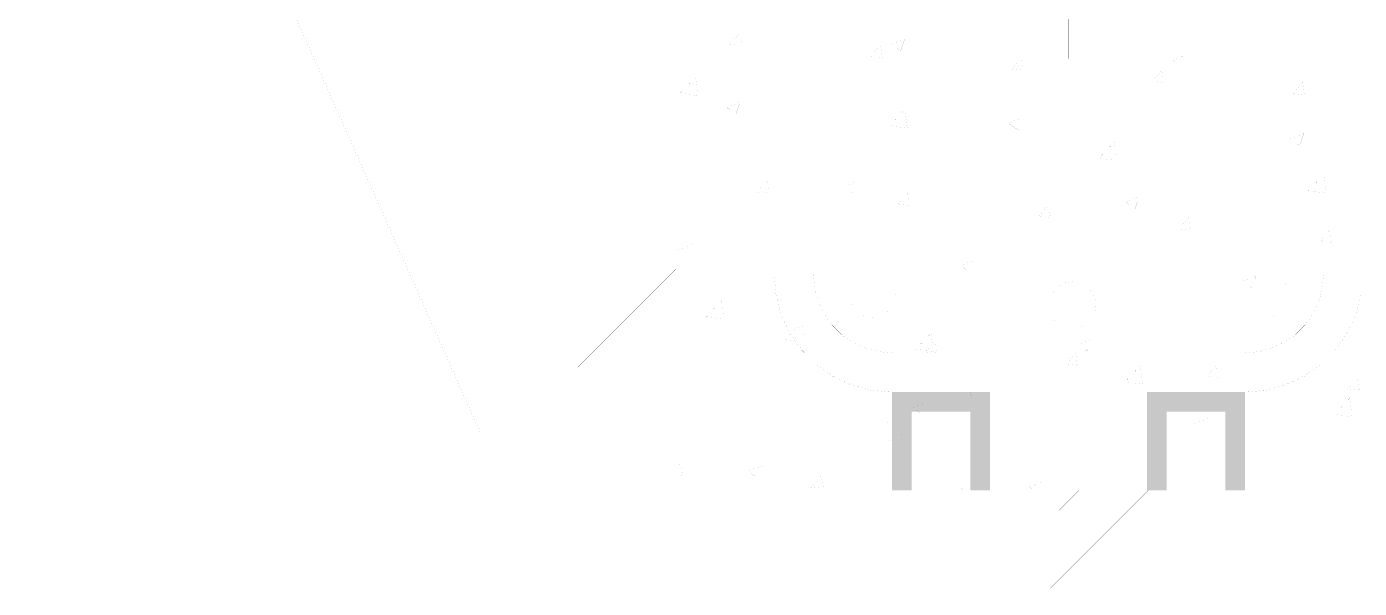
# Model space of a CAD drawing. Header units: millimetres. Extents: x -2171 to 1563, y -1758 to -1505.
# Drawn here: x 1365.491 to 1368.038, y -1615.831 to -1614.758 of the extents above; entities that cross this region are included whole.
import ezdxf

# ---------------------------------------------------------------- set-up
doc = ezdxf.new("R2010")
doc.units = ezdxf.units.MM
doc.linetypes.add('DOT', pattern=[0.025, 0, -0.025])
doc.layers.add('Tablet', color=7, linetype='Continuous', true_color=0x0180ff)

msp = doc.modelspace()

# ---------------------------------------------------------------- hatches: boundary and pattern name
at = {"layer": 'Tablet'}
for points in [[(1367.1822, -1615.6435), (1367.1447, -1615.456), (1367.1447, -1615.6435)], [(1367.1822, -1615.456), (1367.1447, -1615.456), (1367.1822, -1615.6435)], [(1367.2947, -1615.4935), (1367.1822, -1615.456), (1367.1822, -1615.4935)], [(1367.2947, -1615.456), (1367.1822, -1615.456), (1367.2947, -1615.4935)], [(1367.3322, -1615.6435), (1367.2947, -1615.456), (1367.2947, -1615.6435)], [(1367.3322, -1615.456), (1367.2947, -1615.456), (1367.3322, -1615.6435)], [(1367.6697, -1615.6435), (1367.6322, -1615.456), (1367.6322, -1615.6435)], [(1367.6697, -1615.456), (1367.6322, -1615.456), (1367.6697, -1615.6435)], [(1367.7822, -1615.4935), (1367.6697, -1615.456), (1367.6697, -1615.4935)], [(1367.7822, -1615.456), (1367.6697, -1615.456), (1367.7822, -1615.4935)], [(1367.8197, -1615.6435), (1367.7822, -1615.456), (1367.7822, -1615.6435)], [(1367.8197, -1615.456), (1367.7822, -1615.456), (1367.8197, -1615.6435)]]:
    msp.add_hatch(color=1, dxfattribs=at).paths.add_polyline_path(points)

# ---------------------------------------------------------------- linework, layer by layer
at = {"layer": 'Tablet', "color": 7}
for points in [[(1366.9197, -1612.306, 0.00006, 0.00006, 0), (1366.9197, -1615.231, 0.00006, 0.00006, 0), (1366.9231, -1615.2701, 0.00006, 0.00006, 0), (1366.9333, -1615.3079, 0.00006, 0.00006, 0), (1366.9498, -1615.3435, 0.00006, 0.00006, 0), (1366.9723, -1615.3756, 0.00006, 0.00006, 0), (1367.0001, -1615.4033, 0.00006, 0.00006, 0), (1367.0322, -1615.4258, 0.00006, 0.00006, 0), (1367.0677, -1615.4424, 0.00006, 0.00006, 0), (1367.1056, -1615.4526, 0.00006, 0.00006, 0), (1367.1447, -1615.456, 0.00006, 0.00006, 0), (1367.8197, -1615.456, 0.00006, 0.00006, 0), (1367.8588, -1615.4526, 0.00006, 0.00006, 0), (1367.8966, -1615.4424, 0.00006, 0.00006, 0), (1367.9322, -1615.4258, 0.00006, 0.00006, 0), (1367.9643, -1615.4033, 0.00006, 0.00006, 0), (1367.992, -1615.3756, 0.00006, 0.00006, 0), (1368.0145, -1615.3435, 0.00006, 0.00006, 0), (1368.0311, -1615.3079, 0.00006, 0.00006, 0), (1368.0413, -1615.2701, 0.00006, 0.00006, 0)], [(1367.9697, -1612.306, 0.00006, 0.00006, 0), (1367.9697, -1615.231, 0.00006, 0.00006, 0), (1367.9674, -1615.257, 0.00006, 0.00006, 0), (1367.9606, -1615.2823, 0.00006, 0.00006, 0), (1367.9496, -1615.306, 0.00006, 0.00006, 0), (1367.9346, -1615.3274, 0.00006, 0.00006, 0), (1367.9161, -1615.3459, 0.00006, 0.00006, 0), (1367.8947, -1615.3609, 0.00006, 0.00006, 0), (1367.871, -1615.3719, 0.00006, 0.00006, 0), (1367.8457, -1615.3787, 0.00006, 0.00006, 0), (1367.8197, -1615.381, 0.00006, 0.00006, 0), (1367.1447, -1615.381, 0.00006, 0.00006, 0), (1367.1186, -1615.3787, 0.00006, 0.00006, 0), (1367.0934, -1615.3719, 0.00006, 0.00006, 0), (1367.0697, -1615.3609, 0.00006, 0.00006, 0), (1367.0483, -1615.3459, 0.00006, 0.00006, 0), (1367.0298, -1615.3274, 0.00006, 0.00006, 0), (1367.0148, -1615.306, 0.00006, 0.00006, 0), (1367.0037, -1615.2823, 0.00006, 0.00006, 0), (1366.997, -1615.257, 0.00006, 0.00006, 0), (1366.9947, -1615.231, 0.00006, 0.00006, 0), (1366.9947, -1612.306, 0.00006, 0.00006, 0)]]:
    msp.add_lwpolyline(points, format="xyseb", dxfattribs=at)
at = {"layer": 'Tablet', "color": 8}
for points in [[(1364.4822, -1612.456, 0.000045, 0.000045, 0), (1364.4822, -1613.0185, 0.000045, 0.000045, 0), (1366.7322, -1613.0185, 0.000045, 0.000045, 0), (1366.7322, -1615.6435, 0.000045, 0.000045, 0), (1368.2322, -1615.6435, 0.000045, 0.000045, 0)], [(1366.8535, -1614.77, 0.000045, 0.000045, 0), (1366.8354, -1614.7916, 0.000045, 0.000045, 0)], [(1366.8535, -1614.77, 0.000045, 0.000045, 0), (1366.8578, -1614.7935, 0.000045, 0.000045, 0)], [(1367.1693, -1614.7811, 0.000045, 0.000045, 0), (1367.1431, -1614.7912, 0.000045, 0.000045, 0)], [(1367.1693, -1614.7811, 0.000045, 0.000045, 0), (1367.1617, -1614.8038, 0.000045, 0.000045, 0)], [(1366.8578, -1614.7935, 0.000045, 0.000045, 0), (1366.8354, -1614.7916, 0.000045, 0.000045, 0)], [(1367.1225, -1614.7936, 0.000045, 0.000045, 0), (1367.1044, -1614.8151, 0.000045, 0.000045, 0)], [(1367.1225, -1614.7936, 0.000045, 0.000045, 0), (1367.1268, -1614.8171, 0.000045, 0.000045, 0)], [(1367.1617, -1614.8038, 0.000045, 0.000045, 0), (1367.1431, -1614.7912, 0.000045, 0.000045, 0)], [(1367.7082, -1614.8111, 0.000045, 0.000045, 0), (1367.682, -1614.8212, 0.000045, 0.000045, 0)], [(1367.7082, -1614.8111, 0.000045, 0.000045, 0), (1367.7006, -1614.8338, 0.000045, 0.000045, 0)], [(1367.1268, -1614.8171, 0.000045, 0.000045, 0), (1367.1044, -1614.8151, 0.000045, 0.000045, 0)], [(1367.3914, -1614.8171, 0.000045, 0.000045, 0), (1367.3734, -1614.8386, 0.000045, 0.000045, 0)], [(1367.3958, -1614.8406, 0.000045, 0.000045, 0), (1367.3734, -1614.8386, 0.000045, 0.000045, 0)], [(1367.3914, -1614.8171, 0.000045, 0.000045, 0), (1367.3958, -1614.8406, 0.000045, 0.000045, 0)], [(1367.7006, -1614.8338, 0.000045, 0.000045, 0), (1367.682, -1614.8212, 0.000045, 0.000045, 0)], [(1366.7695, -1614.854, 0.000045, 0.000045, 0), (1366.7403, -1614.8844, 0.000045, 0.000045, 0)], [(1366.7695, -1614.854, 0.000045, 0.000045, 0), (1366.7737, -1614.8896, 0.000045, 0.000045, 0)], [(1367.6604, -1614.8406, 0.000045, 0.000045, 0), (1367.6423, -1614.8622, 0.000045, 0.000045, 0)], [(1367.6647, -1614.8641, 0.000045, 0.000045, 0), (1367.6423, -1614.8622, 0.000045, 0.000045, 0)], [(1367.6604, -1614.8406, 0.000045, 0.000045, 0), (1367.6647, -1614.8641, 0.000045, 0.000045, 0)], [(1367.9294, -1614.8642, 0.000045, 0.000045, 0), (1367.9113, -1614.8857, 0.000045, 0.000045, 0)], [(1367.9294, -1614.8641, 0.000045, 0.000045, 0), (1367.9337, -1614.8877, 0.000045, 0.000045, 0)], [(1366.7737, -1614.8896, 0.000045, 0.000045, 0), (1366.7403, -1614.8844, 0.000045, 0.000045, 0)], [(1367.9337, -1614.8877, 0.000045, 0.000045, 0), (1367.9113, -1614.8857, 0.000045, 0.000045, 0)], [(1366.8542, -1614.9021, 0.000045, 0.000045, 0), (1366.828, -1614.9121, 0.000045, 0.000045, 0)], [(1366.8466, -1614.9247, 0.000045, 0.000045, 0), (1366.828, -1614.9121, 0.000045, 0.000045, 0)], [(1366.8542, -1614.902, 0.000045, 0.000045, 0), (1366.8466, -1614.9247, 0.000045, 0.000045, 0)], [(1367.1697, -1614.916, 0.000045, 0.000045, 0), (1367.1405, -1614.9465, 0.000045, 0.000045, 0)], [(1367.1697, -1614.916, 0.000045, 0.000045, 0), (1367.1739, -1614.9516, 0.000045, 0.000045, 0)], [(1367.3932, -1614.9321, 0.000045, 0.000045, 0), (1367.3669, -1614.9422, 0.000045, 0.000045, 0)], [(1367.3932, -1614.9321, 0.000045, 0.000045, 0), (1367.3856, -1614.9547, 0.000045, 0.000045, 0)], [(1367.1739, -1614.9516, 0.000045, 0.000045, 0), (1367.1405, -1614.9465, 0.000045, 0.000045, 0)], [(1367.3856, -1614.9547, 0.000045, 0.000045, 0), (1367.3669, -1614.9422, 0.000045, 0.000045, 0)], [(1367.9321, -1614.9621, 0.000045, 0.000045, 0), (1367.9058, -1614.9722, 0.000045, 0.000045, 0)], [(1367.9321, -1614.9621, 0.000045, 0.000045, 0), (1367.9245, -1614.9848, 0.000045, 0.000045, 0)], [(1367.57, -1614.9781, 0.000045, 0.000045, 0), (1367.5408, -1615.0085, 0.000045, 0.000045, 0)], [(1367.57, -1614.9781, 0.000045, 0.000045, 0), (1367.5741, -1615.0137, 0.000045, 0.000045, 0)], [(1367.9245, -1614.9848, 0.000045, 0.000045, 0), (1367.9058, -1614.9722, 0.000045, 0.000045, 0)], [(1367.5741, -1615.0137, 0.000045, 0.000045, 0), (1367.5408, -1615.0085, 0.000045, 0.000045, 0)], [(1367.9702, -1615.0402, 0.000045, 0.000045, 0), (1367.941, -1615.0706, 0.000045, 0.000045, 0)], [(1367.9702, -1615.0402, 0.000045, 0.000045, 0), (1367.9743, -1615.0758, 0.000045, 0.000045, 0)], [(1366.9055, -1615.0521, 0.000045, 0.000045, 0), (1366.8874, -1615.0736, 0.000045, 0.000045, 0)], [(1366.9055, -1615.0521, 0.000045, 0.000045, 0), (1366.9099, -1615.0756, 0.000045, 0.000045, 0)], [(1367.0781, -1615.053, 0.000045, 0.000045, 0), (1367.0518, -1615.0631, 0.000045, 0.000045, 0)], [(1367.0705, -1615.0757, 0.000045, 0.000045, 0), (1367.0518, -1615.0631, 0.000045, 0.000045, 0)], [(1367.0781, -1615.053, 0.000045, 0.000045, 0), (1367.0705, -1615.0757, 0.000045, 0.000045, 0)], [(1366.9099, -1615.0756, 0.000045, 0.000045, 0), (1366.8874, -1615.0736, 0.000045, 0.000045, 0)], [(1367.1745, -1615.0756, 0.000045, 0.000045, 0), (1367.1564, -1615.0972, 0.000045, 0.000045, 0)], [(1367.1745, -1615.0756, 0.000045, 0.000045, 0), (1367.1788, -1615.0991, 0.000045, 0.000045, 0)], [(1367.617, -1615.0831, 0.000045, 0.000045, 0), (1367.5907, -1615.0931, 0.000045, 0.000045, 0)], [(1367.6094, -1615.1057, 0.000045, 0.000045, 0), (1367.5907, -1615.0931, 0.000045, 0.000045, 0)], [(1367.617, -1615.0831, 0.000045, 0.000045, 0), (1367.6094, -1615.1057, 0.000045, 0.000045, 0)], [(1367.9743, -1615.0758, 0.000045, 0.000045, 0), (1367.941, -1615.0706, 0.000045, 0.000045, 0)], [(1367.1788, -1615.0991, 0.000045, 0.000045, 0), (1367.1564, -1615.0972, 0.000045, 0.000045, 0)], [(1367.4435, -1615.0992, 0.000045, 0.000045, 0), (1367.4254, -1615.1207, 0.000045, 0.000045, 0)], [(1367.4435, -1615.0992, 0.000045, 0.000045, 0), (1367.4478, -1615.1227, 0.000045, 0.000045, 0)], [(1367.4478, -1615.1227, 0.000045, 0.000045, 0), (1367.4254, -1615.1207, 0.000045, 0.000045, 0)], [(1367.7124, -1615.1227, 0.000045, 0.000045, 0), (1367.6944, -1615.1442, 0.000045, 0.000045, 0)], [(1367.7168, -1615.1462, 0.000045, 0.000045, 0), (1367.6944, -1615.1442, 0.000045, 0.000045, 0)], [(1367.7124, -1615.1227, 0.000045, 0.000045, 0), (1367.7168, -1615.1462, 0.000045, 0.000045, 0)], [(1367.9814, -1615.1462, 0.000045, 0.000045, 0), (1367.9633, -1615.1678, 0.000045, 0.000045, 0)], [(1367.9858, -1615.1697, 0.000045, 0.000045, 0), (1367.9633, -1615.1678, 0.000045, 0.000045, 0)], [(1367.9814, -1615.1462, 0.000045, 0.000045, 0), (1367.9858, -1615.1697, 0.000045, 0.000045, 0)], [(1366.763, -1615.174, 0.000045, 0.000045, 0), (1366.7367, -1615.1841, 0.000045, 0.000045, 0)], [(1366.7554, -1615.1966, 0.000045, 0.000045, 0), (1366.7367, -1615.1841, 0.000045, 0.000045, 0)], [(1366.763, -1615.174, 0.000045, 0.000045, 0), (1366.7554, -1615.1966, 0.000045, 0.000045, 0)], [(1367.3019, -1615.204, 0.000045, 0.000045, 0), (1367.2757, -1615.2141, 0.000045, 0.000045, 0)], [(1367.2943, -1615.2267, 0.000045, 0.000045, 0), (1367.2757, -1615.2141, 0.000045, 0.000045, 0)], [(1367.3019, -1615.204, 0.000045, 0.000045, 0), (1367.2943, -1615.2267, 0.000045, 0.000045, 0)], [(1367.8408, -1615.2341, 0.000045, 0.000045, 0), (1367.8146, -1615.2441, 0.000045, 0.000045, 0)], [(1367.8332, -1615.2567, 0.000045, 0.000045, 0), (1367.8146, -1615.2441, 0.000045, 0.000045, 0)], [(1367.8408, -1615.234, 0.000045, 0.000045, 0), (1367.8332, -1615.2567, 0.000045, 0.000045, 0)], [(1366.8192, -1615.2813, 0.000045, 0.000045, 0), (1366.79, -1615.3118, 0.000045, 0.000045, 0)], [(1366.8192, -1615.2813, 0.000045, 0.000045, 0), (1366.8234, -1615.3169, 0.000045, 0.000045, 0)], [(1366.8234, -1615.3169, 0.000045, 0.000045, 0), (1366.79, -1615.3118, 0.000045, 0.000045, 0)], [(1366.9576, -1615.3342, 0.000045, 0.000045, 0), (1366.9395, -1615.3557, 0.000045, 0.000045, 0)], [(1366.9576, -1615.3342, 0.000045, 0.000045, 0), (1366.9619, -1615.3577, 0.000045, 0.000045, 0)], [(1366.9868, -1615.325, 0.000045, 0.000045, 0), (1366.9606, -1615.335, 0.000045, 0.000045, 0)], [(1366.9792, -1615.3476, 0.000045, 0.000045, 0), (1366.9606, -1615.335, 0.000045, 0.000045, 0)], [(1366.9868, -1615.325, 0.000045, 0.000045, 0), (1366.9792, -1615.3476, 0.000045, 0.000045, 0)], [(1367.2195, -1615.3434, 0.000045, 0.000045, 0), (1367.1903, -1615.3738, 0.000045, 0.000045, 0)], [(1367.2195, -1615.3434, 0.000045, 0.000045, 0), (1367.2236, -1615.379, 0.000045, 0.000045, 0)], [(1366.9619, -1615.3577, 0.000045, 0.000045, 0), (1366.9395, -1615.3557, 0.000045, 0.000045, 0)], [(1367.2236, -1615.379, 0.000045, 0.000045, 0), (1367.1903, -1615.3738, 0.000045, 0.000045, 0)], [(1367.2265, -1615.3577, 0.000045, 0.000045, 0), (1367.2085, -1615.3792, 0.000045, 0.000045, 0)], [(1367.2265, -1615.3577, 0.000045, 0.000045, 0), (1367.2309, -1615.3812, 0.000045, 0.000045, 0)], [(1367.5258, -1615.355, 0.000045, 0.000045, 0), (1367.4995, -1615.3651, 0.000045, 0.000045, 0)], [(1367.5181, -1615.3777, 0.000045, 0.000045, 0), (1367.4995, -1615.3651, 0.000045, 0.000045, 0)], [(1367.5258, -1615.355, 0.000045, 0.000045, 0), (1367.5181, -1615.3777, 0.000045, 0.000045, 0)], [(1367.2309, -1615.3812, 0.000045, 0.000045, 0), (1367.2085, -1615.3792, 0.000045, 0.000045, 0)], [(1367.4955, -1615.3812, 0.000045, 0.000045, 0), (1367.4774, -1615.4028, 0.000045, 0.000045, 0)], [(1367.4955, -1615.3812, 0.000045, 0.000045, 0), (1367.4998, -1615.4047, 0.000045, 0.000045, 0)], [(1367.4998, -1615.4047, 0.000045, 0.000045, 0), (1367.4774, -1615.4028, 0.000045, 0.000045, 0)], [(1367.6197, -1615.4055, 0.000045, 0.000045, 0), (1367.5905, -1615.4359, 0.000045, 0.000045, 0)], [(1367.6197, -1615.4055, 0.000045, 0.000045, 0), (1367.6238, -1615.4411, 0.000045, 0.000045, 0)], [(1367.7645, -1615.4048, 0.000045, 0.000045, 0), (1367.7464, -1615.4263, 0.000045, 0.000045, 0)], [(1367.7645, -1615.4048, 0.000045, 0.000045, 0), (1367.7688, -1615.4283, 0.000045, 0.000045, 0)], [(1367.6238, -1615.4411, 0.000045, 0.000045, 0), (1367.5905, -1615.4359, 0.000045, 0.000045, 0)], [(1367.7688, -1615.4283, 0.000045, 0.000045, 0), (1367.7464, -1615.4263, 0.000045, 0.000045, 0)], [(1368.0334, -1615.4283, 0.000045, 0.000045, 0), (1368.0154, -1615.4498, 0.000045, 0.000045, 0)], [(1368.0378, -1615.4518, 0.000045, 0.000045, 0), (1368.0154, -1615.4498, 0.000045, 0.000045, 0)], [(1368.0334, -1615.4283, 0.000045, 0.000045, 0), (1368.0378, -1615.4518, 0.000045, 0.000045, 0)], [(1368.0199, -1615.4675, 0.000045, 0.000045, 0), (1367.9907, -1615.498, 0.000045, 0.000045, 0)], [(1368.0199, -1615.4675, 0.000045, 0.000045, 0), (1368.024, -1615.5031, 0.000045, 0.000045, 0)], [(1367.2107, -1615.4759, 0.000045, 0.000045, 0), (1367.1844, -1615.486, 0.000045, 0.000045, 0)], [(1367.2031, -1615.4986, 0.000045, 0.000045, 0), (1367.1844, -1615.486, 0.000045, 0.000045, 0)], [(1367.2107, -1615.4759, 0.000045, 0.000045, 0), (1367.2031, -1615.4986, 0.000045, 0.000045, 0)], [(1368.024, -1615.5031, 0.000045, 0.000045, 0), (1367.9907, -1615.498, 0.000045, 0.000045, 0)], [(1367.7496, -1615.506, 0.000045, 0.000045, 0), (1367.7233, -1615.5161, 0.000045, 0.000045, 0)], [(1367.742, -1615.5286, 0.000045, 0.000045, 0), (1367.7233, -1615.5161, 0.000045, 0.000045, 0)], [(1367.7496, -1615.506, 0.000045, 0.000045, 0), (1367.742, -1615.5286, 0.000045, 0.000045, 0)], [(1366.7406, -1615.5927, 0.000045, 0.000045, 0), (1366.7322, -1615.6028, 0.000045, 0.000045, 0)], [(1366.7406, -1615.5927, 0.000045, 0.000045, 0), (1366.745, -1615.6162, 0.000045, 0.000045, 0)], [(1366.8956, -1615.5969, 0.000045, 0.000045, 0), (1366.8693, -1615.607, 0.000045, 0.000045, 0)], [(1366.8956, -1615.5969, 0.000045, 0.000045, 0), (1366.888, -1615.6196, 0.000045, 0.000045, 0)], [(1366.745, -1615.6162, 0.000045, 0.000045, 0), (1366.7322, -1615.6151, 0.000045, 0.000045, 0)], [(1366.888, -1615.6196, 0.000045, 0.000045, 0), (1366.8693, -1615.607, 0.000045, 0.000045, 0)], [(1367.0096, -1615.6162, 0.000045, 0.000045, 0), (1366.9915, -1615.6378, 0.000045, 0.000045, 0)], [(1367.0096, -1615.6162, 0.000045, 0.000045, 0), (1367.0139, -1615.6397, 0.000045, 0.000045, 0)], [(1367.4345, -1615.6269, 0.000045, 0.000045, 0), (1367.4083, -1615.637, 0.000045, 0.000045, 0)], [(1367.4345, -1615.6269, 0.000045, 0.000045, 0), (1367.429, -1615.6435, 0.000045, 0.000045, 0)], [(1367.0139, -1615.6397, 0.000045, 0.000045, 0), (1366.9915, -1615.6378, 0.000045, 0.000045, 0)], [(1367.2786, -1615.6398, 0.000045, 0.000045, 0), (1367.2754, -1615.6435, 0.000045, 0.000045, 0)], [(1367.2786, -1615.6398, 0.000045, 0.000045, 0), (1367.2792, -1615.6435, 0.000045, 0.000045, 0)], [(1367.4179, -1615.6435, 0.000045, 0.000045, 0), (1367.4083, -1615.637, 0.000045, 0.000045, 0)]]:
    msp.add_lwpolyline(points, format="xyseb", dxfattribs=at)
at = {"layer": 'Tablet', "color": 1}
for points in [[(1366.5447, -1615.6435, 0.00006, 0.00006, 0), (1366.5447, -1613.206, 0.00006, 0.00006, 0), (1366.7322, -1613.206, 0.00006, 0.00006, 0), (1366.7322, -1615.6435, 0.00006, 0.00006, 0)], [(1367.1822, -1615.6435, 0.000075, 0.000075, 0), (1367.1447, -1615.456, 0.000075, 0.000075, 0), (1367.1447, -1615.6435, 0.000075, 0.000075, 0)], [(1367.2947, -1615.4935, 0.000075, 0.000075, 0), (1367.1822, -1615.456, 0.000075, 0.000075, 0), (1367.1822, -1615.4935, 0.000075, 0.000075, 0)], [(1367.3322, -1615.6435, 0.000075, 0.000075, 0), (1367.2947, -1615.456, 0.000075, 0.000075, 0), (1367.2947, -1615.6435, 0.000075, 0.000075, 0)], [(1367.6697, -1615.6435, 0.000075, 0.000075, 0), (1367.6322, -1615.456, 0.000075, 0.000075, 0), (1367.6322, -1615.6435, 0.000075, 0.000075, 0)], [(1367.7822, -1615.4935, 0.000075, 0.000075, 0), (1367.6697, -1615.456, 0.000075, 0.000075, 0), (1367.6697, -1615.4935, 0.000075, 0.000075, 0)], [(1367.8197, -1615.6435, 0.000075, 0.000075, 0), (1367.7822, -1615.456, 0.000075, 0.000075, 0), (1367.7822, -1615.6435, 0.000075, 0.000075, 0)], [(1366.5447, -1615.6435, 0.00006, 0.00006, 0), (1366.5447, -1615.831, 0.00006, 0.00006, 0), (1368.4197, -1615.831, 0.00006, 0.00006, 0), (1368.4197, -1615.6435, 0.00006, 0.00006, 0)]]:
    msp.add_lwpolyline(points, format="xyseb", close=True, dxfattribs=at)
at = {"layer": 'Tablet', "color": 86}
msp.add_lwpolyline([(1365.4947, -1614.181, 0.000045, 0.000045, 0), (1365.7572, -1614.181, 0.000045, 0.000045, 0), (1366.3572, -1615.531, 0.000045, 0.000045, 0), (1367.1447, -1615.531, 0.000045, 0.000045, 0)], format="xyseb", dxfattribs=at)
at = {"layer": 'Tablet', "color": 7, "linetype": 'DOT'}
msp.add_lwpolyline([(1367.4822, -1614.8185, 0.00006, 0.00006, 0), (1367.4822, -1614.2935, 0.00006, 0.00006, 0)], format="xyseb", dxfattribs=at)
at = {"layer": 'Tablet', "color": 9}
for points in [[(1366.7322, -1614.6902, 0.000045, 0.000045, 0), (1366.5447, -1614.8777, 0.000045, 0.000045, 0)], [(1366.7322, -1614.8228, 0.000045, 0.000045, 0), (1366.5447, -1615.0103, 0.000045, 0.000045, 0)], [(1366.7322, -1614.9554, 0.000045, 0.000045, 0), (1366.5447, -1615.1429, 0.000045, 0.000045, 0)], [(1366.7322, -1615.0879, 0.000045, 0.000045, 0), (1366.5447, -1615.2754, 0.000045, 0.000045, 0)], [(1366.7322, -1615.2205, 0.000045, 0.000045, 0), (1366.5447, -1615.408, 0.000045, 0.000045, 0)], [(1366.7322, -1615.3531, 0.000045, 0.000045, 0), (1366.5447, -1615.5406, 0.000045, 0.000045, 0)], [(1366.7322, -1615.4857, 0.000045, 0.000045, 0), (1366.5744, -1615.6435, 0.000045, 0.000045, 0)], [(1366.7322, -1615.6183, 0.000045, 0.000045, 0), (1366.707, -1615.6435, 0.000045, 0.000045, 0)], [(1366.5744, -1615.6435, 0.000045, 0.000045, 0), (1366.5447, -1615.6732, 0.000045, 0.000045, 0)], [(1366.707, -1615.6435, 0.000045, 0.000045, 0), (1366.5447, -1615.8058, 0.000045, 0.000045, 0)], [(1366.8395, -1615.6435, 0.000045, 0.000045, 0), (1366.652, -1615.831, 0.000045, 0.000045, 0)], [(1366.9721, -1615.6435, 0.000045, 0.000045, 0), (1366.7846, -1615.831, 0.000045, 0.000045, 0)], [(1367.1047, -1615.6435, 0.000045, 0.000045, 0), (1366.9172, -1615.831, 0.000045, 0.000045, 0)], [(1367.2373, -1615.6435, 0.000045, 0.000045, 0), (1367.0498, -1615.831, 0.000045, 0.000045, 0)], [(1367.3699, -1615.6435, 0.000045, 0.000045, 0), (1367.1824, -1615.831, 0.000045, 0.000045, 0)], [(1367.5025, -1615.6435, 0.000045, 0.000045, 0), (1367.315, -1615.831, 0.000045, 0.000045, 0)], [(1367.635, -1615.6435, 0.000045, 0.000045, 0), (1367.4475, -1615.831, 0.000045, 0.000045, 0)], [(1367.7676, -1615.6435, 0.000045, 0.000045, 0), (1367.5801, -1615.831, 0.000045, 0.000045, 0)], [(1367.9002, -1615.6435, 0.000045, 0.000045, 0), (1367.7127, -1615.831, 0.000045, 0.000045, 0)], [(1368.0328, -1615.6435, 0.000045, 0.000045, 0), (1367.8453, -1615.831, 0.000045, 0.000045, 0)], [(1368.1654, -1615.6435, 0.000045, 0.000045, 0), (1367.9779, -1615.831, 0.000045, 0.000045, 0)]]:
    msp.add_lwpolyline(points, format="xyseb", dxfattribs=at)
at = {"layer": 'Tablet', "color": 7}
for points in [[(1367.0622, -1615.2685, 0.000009, 0.000009, 0), (1367.063, -1615.2597, 0.000009, 0.000009, 0), (1367.0656, -1615.2513, 0.000009, 0.000009, 0), (1367.0698, -1615.2435, 0.000009, 0.000009, 0), (1367.0754, -1615.2367, 0.000009, 0.000009, 0), (1367.0822, -1615.2311, 0.000009, 0.000009, 0), (1367.09, -1615.2269, 0.000009, 0.000009, 0), (1367.0984, -1615.2244, 0.000009, 0.000009, 0), (1367.1072, -1615.2235, 0.000009, 0.000009, 0), (1367.116, -1615.2244, 0.000009, 0.000009, 0), (1367.1244, -1615.2269, 0.000009, 0.000009, 0), (1367.1322, -1615.2311, 0.000009, 0.000009, 0), (1367.139, -1615.2367, 0.000009, 0.000009, 0), (1367.1446, -1615.2435, 0.000009, 0.000009, 0), (1367.1488, -1615.2513, 0.000009, 0.000009, 0), (1367.1513, -1615.2597, 0.000009, 0.000009, 0), (1367.1522, -1615.2685, 0.000009, 0.000009, 0), (1367.1513, -1615.2773, 0.000009, 0.000009, 0), (1367.1488, -1615.2857, 0.000009, 0.000009, 0), (1367.1446, -1615.2935, 0.000009, 0.000009, 0), (1367.139, -1615.3003, 0.000009, 0.000009, 0), (1367.1322, -1615.3059, 0.000009, 0.000009, 0), (1367.1244, -1615.3101, 0.000009, 0.000009, 0), (1367.116, -1615.3126, 0.000009, 0.000009, 0), (1367.1072, -1615.3135, 0.000009, 0.000009, 0), (1367.0984, -1615.3126, 0.000009, 0.000009, 0), (1367.09, -1615.3101, 0.000009, 0.000009, 0), (1367.0822, -1615.3059, 0.000009, 0.000009, 0), (1367.0754, -1615.3003, 0.000009, 0.000009, 0), (1367.0698, -1615.2935, 0.000009, 0.000009, 0), (1367.0656, -1615.2857, 0.000009, 0.000009, 0), (1367.063, -1615.2773, 0.000009, 0.000009, 0), (1367.0622, -1615.2685, 0.000009, 0.000009, 0)], [(1367.4446, -1615.2902, 0.000009, 0.000009, 0), (1367.4454, -1615.2814, 0.000009, 0.000009, 0), (1367.448, -1615.2729, 0.000009, 0.000009, 0), (1367.4522, -1615.2652, 0.000009, 0.000009, 0), (1367.4578, -1615.2583, 0.000009, 0.000009, 0), (1367.4646, -1615.2528, 0.000009, 0.000009, 0), (1367.4724, -1615.2486, 0.000009, 0.000009, 0), (1367.4808, -1615.246, 0.000009, 0.000009, 0), (1367.4896, -1615.2452, 0.000009, 0.000009, 0), (1367.4984, -1615.246, 0.000009, 0.000009, 0), (1367.5068, -1615.2486, 0.000009, 0.000009, 0), (1367.5146, -1615.2528, 0.000009, 0.000009, 0), (1367.5214, -1615.2583, 0.000009, 0.000009, 0), (1367.527, -1615.2652, 0.000009, 0.000009, 0), (1367.5311, -1615.2729, 0.000009, 0.000009, 0), (1367.5337, -1615.2814, 0.000009, 0.000009, 0), (1367.5346, -1615.2902, 0.000009, 0.000009, 0), (1367.5337, -1615.2989, 0.000009, 0.000009, 0), (1367.5311, -1615.3074, 0.000009, 0.000009, 0), (1367.527, -1615.3152, 0.000009, 0.000009, 0), (1367.5214, -1615.322, 0.000009, 0.000009, 0), (1367.5146, -1615.3276, 0.000009, 0.000009, 0), (1367.5068, -1615.3317, 0.000009, 0.000009, 0), (1367.4984, -1615.3343, 0.000009, 0.000009, 0), (1367.4896, -1615.3352, 0.000009, 0.000009, 0), (1367.4808, -1615.3343, 0.000009, 0.000009, 0), (1367.4724, -1615.3317, 0.000009, 0.000009, 0), (1367.4646, -1615.3276, 0.000009, 0.000009, 0), (1367.4578, -1615.322, 0.000009, 0.000009, 0), (1367.4522, -1615.3152, 0.000009, 0.000009, 0), (1367.448, -1615.3074, 0.000009, 0.000009, 0), (1367.4454, -1615.2989, 0.000009, 0.000009, 0), (1367.4446, -1615.2902, 0.000009, 0.000009, 0)], [(1367.8122, -1615.2685, 0.000009, 0.000009, 0), (1367.813, -1615.2597, 0.000009, 0.000009, 0), (1367.8156, -1615.2513, 0.000009, 0.000009, 0), (1367.8198, -1615.2435, 0.000009, 0.000009, 0), (1367.8254, -1615.2367, 0.000009, 0.000009, 0), (1367.8322, -1615.2311, 0.000009, 0.000009, 0), (1367.84, -1615.2269, 0.000009, 0.000009, 0), (1367.8484, -1615.2244, 0.000009, 0.000009, 0), (1367.8572, -1615.2235, 0.000009, 0.000009, 0), (1367.866, -1615.2244, 0.000009, 0.000009, 0), (1367.8744, -1615.2269, 0.000009, 0.000009, 0), (1367.8822, -1615.2311, 0.000009, 0.000009, 0), (1367.889, -1615.2367, 0.000009, 0.000009, 0), (1367.8946, -1615.2435, 0.000009, 0.000009, 0), (1367.8988, -1615.2513, 0.000009, 0.000009, 0), (1367.9013, -1615.2597, 0.000009, 0.000009, 0), (1367.9022, -1615.2685, 0.000009, 0.000009, 0), (1367.9013, -1615.2773, 0.000009, 0.000009, 0), (1367.8988, -1615.2857, 0.000009, 0.000009, 0), (1367.8946, -1615.2935, 0.000009, 0.000009, 0), (1367.889, -1615.3003, 0.000009, 0.000009, 0), (1367.8822, -1615.3059, 0.000009, 0.000009, 0), (1367.8744, -1615.3101, 0.000009, 0.000009, 0), (1367.866, -1615.3126, 0.000009, 0.000009, 0), (1367.8572, -1615.3135, 0.000009, 0.000009, 0), (1367.8484, -1615.3126, 0.000009, 0.000009, 0), (1367.84, -1615.3101, 0.000009, 0.000009, 0), (1367.8322, -1615.3059, 0.000009, 0.000009, 0), (1367.8254, -1615.3003, 0.000009, 0.000009, 0), (1367.8198, -1615.2935, 0.000009, 0.000009, 0), (1367.8156, -1615.2857, 0.000009, 0.000009, 0), (1367.813, -1615.2773, 0.000009, 0.000009, 0), (1367.8122, -1615.2685, 0.000009, 0.000009, 0)], [(1367.1822, -1615.6435, 0.00006, 0.00006, 0), (1367.1822, -1615.4935, 0.00006, 0.00006, 0), (1367.2947, -1615.4935, 0.00006, 0.00006, 0), (1367.2947, -1615.6435, 0.00006, 0.00006, 0), (1367.3322, -1615.6435, 0.00006, 0.00006, 0), (1367.3322, -1615.456, 0.00006, 0.00006, 0), (1367.1447, -1615.456, 0.00006, 0.00006, 0), (1367.1447, -1615.6435, 0.00006, 0.00006, 0)], [(1367.7822, -1615.6435, 0.00006, 0.00006, 0), (1367.7822, -1615.4935, 0.00006, 0.00006, 0), (1367.6697, -1615.4935, 0.00006, 0.00006, 0), (1367.6697, -1615.6435, 0.00006, 0.00006, 0), (1367.6322, -1615.6435, 0.00006, 0.00006, 0), (1367.6322, -1615.456, 0.00006, 0.00006, 0), (1367.8197, -1615.456, 0.00006, 0.00006, 0), (1367.8197, -1615.6435, 0.00006, 0.00006, 0)]]:
    msp.add_lwpolyline(points, format="xyseb", close=True, dxfattribs=at)
at = {"layer": 'Tablet', "color": 1}
for points in [[(1367.1822, -1615.456, 0.000075, 0.000075, 0), (1367.1447, -1615.456, 0.000075, 0.000075, 0), (1367.1822, -1615.6435, 0.000075, 0.000075, 0)], [(1367.2947, -1615.456, 0.000075, 0.000075, 0), (1367.1822, -1615.456, 0.000075, 0.000075, 0), (1367.2947, -1615.4935, 0.000075, 0.000075, 0)], [(1367.3322, -1615.456, 0.000075, 0.000075, 0), (1367.2947, -1615.456, 0.000075, 0.000075, 0), (1367.3322, -1615.6435, 0.000075, 0.000075, 0)], [(1367.6697, -1615.456, 0.000075, 0.000075, 0), (1367.6322, -1615.456, 0.000075, 0.000075, 0), (1367.6697, -1615.6435, 0.000075, 0.000075, 0)], [(1367.7822, -1615.456, 0.000075, 0.000075, 0), (1367.6697, -1615.456, 0.000075, 0.000075, 0), (1367.7822, -1615.4935, 0.000075, 0.000075, 0)], [(1367.8197, -1615.456, 0.000075, 0.000075, 0), (1367.7822, -1615.456, 0.000075, 0.000075, 0), (1367.8197, -1615.6435, 0.000075, 0.000075, 0)]]:
    msp.add_lwpolyline(points, format="xyseb", dxfattribs=at)
at = {"layer": 'Tablet', "color": 86}
msp.add_lwpolyline([(1367.1259, -1615.531, 0.00000375, 0.00000375, 0), (1367.1263, -1615.5273, 0.00000375, 0.00000375, 0), (1367.1274, -1615.5238, 0.00000375, 0.00000375, 0), (1367.1343, -1615.5154, 0.00000375, 0.00000375, 0), (1367.1375, -1615.5137, 0.00000375, 0.00000375, 0), (1367.141, -1615.5126, 0.00000375, 0.00000375, 0), (1367.1447, -1615.5122, 0.00000375, 0.00000375, 0), (1367.1483, -1615.5126, 0.00000375, 0.00000375, 0), (1367.1519, -1615.5137, 0.00000375, 0.00000375, 0), (1367.1603, -1615.5206, 0.00000375, 0.00000375, 0), (1367.162, -1615.5238, 0.00000375, 0.00000375, 0), (1367.1631, -1615.5273, 0.00000375, 0.00000375, 0), (1367.1634, -1615.531, 0.00000375, 0.00000375, 0), (1367.1631, -1615.5346, 0.00000375, 0.00000375, 0), (1367.162, -1615.5382, 0.00000375, 0.00000375, 0), (1367.1551, -1615.5466, 0.00000375, 0.00000375, 0), (1367.1519, -1615.5483, 0.00000375, 0.00000375, 0), (1367.1483, -1615.5494, 0.00000375, 0.00000375, 0), (1367.1447, -1615.5497, 0.00000375, 0.00000375, 0), (1367.141, -1615.5494, 0.00000375, 0.00000375, 0), (1367.1375, -1615.5483, 0.00000375, 0.00000375, 0), (1367.1291, -1615.5414, 0.00000375, 0.00000375, 0), (1367.1274, -1615.5382, 0.00000375, 0.00000375, 0), (1367.1263, -1615.5346, 0.00000375, 0.00000375, 0), (1367.1259, -1615.531, 0.00000375, 0.00000375, 0)], format="xyseb", close=True, dxfattribs=at)

doc.saveas('drawing.dxf')
